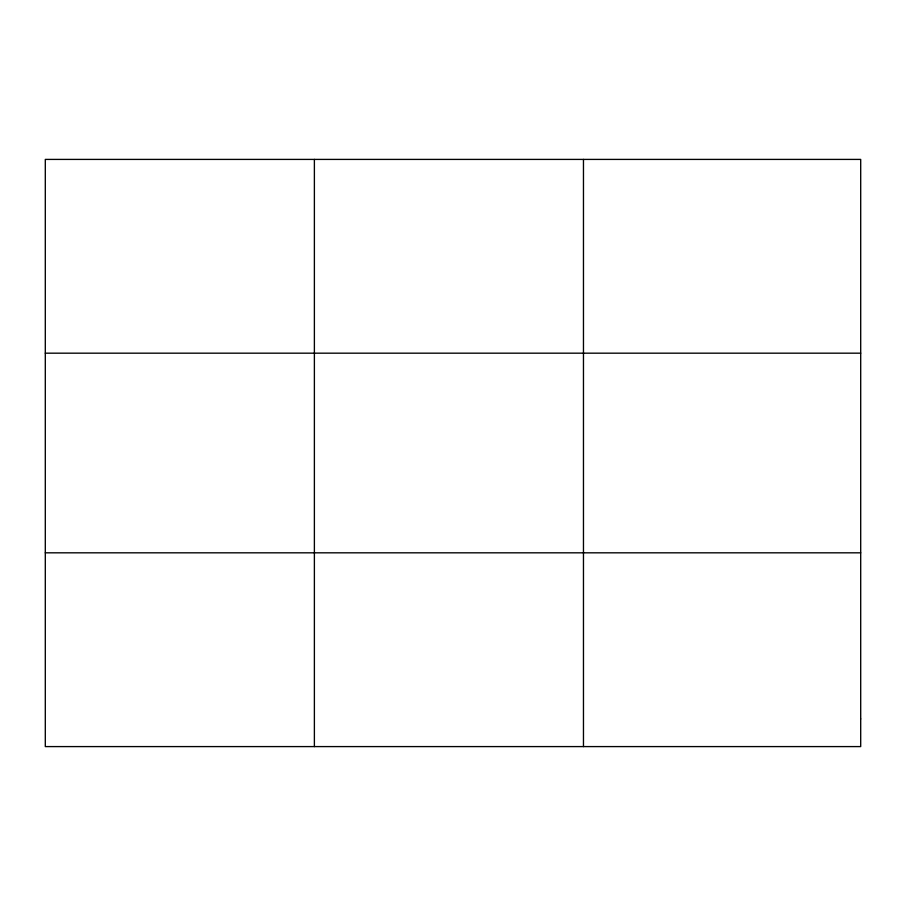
<?xml version="1.0" encoding="UTF-8"?>
<svg xmlns="http://www.w3.org/2000/svg" width="906" height="906" viewBox="0 0 906 906"><rect width="100%" height="100%" fill="white"/><g stroke="black" fill="none" stroke-linecap="round" stroke-linejoin="round"><path stroke-width="1.36" d="M314.382 159.411L314.382 746.589M583.464 159.411L583.464 746.589M45.3 353.181L860.7 353.181M45.3 552.819L860.7 552.819M860.7 718.911L860.7 746.589L45.3 746.589L45.3 159.411L860.7 159.411L860.7 718.911"/></g></svg>
